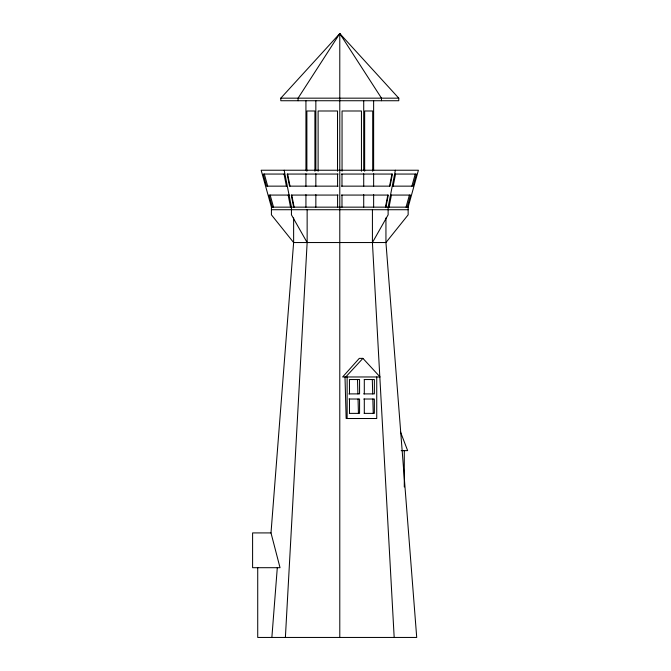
<?xml version="1.0" encoding="UTF-8"?>
<svg xmlns="http://www.w3.org/2000/svg" width="671" height="671" viewBox="0 0 671 671"><rect width="100%" height="100%" fill="white"/><g stroke="black" fill="none" stroke-linecap="round" stroke-linejoin="round"><path stroke-width="1.01" d="M285.385 637.45L307.142 242.541L307.142 209.721M271 532.917L252.598 532.917L252.598 567.7L280.033 567.7L271 532.917L293.63 242.541L293.63 217.924M271.864 637.45L277.299 567.7M385.431 207.154L387.804 195.068M389.557 186.144L391.931 174.057M385.926 207.154L388.299 195.068L341.497 195.068M395.378 170.233L388.123 207.154L388.123 214.846L372.422 242.541L394.179 637.45M389.037 207.154L391.411 195.068M393.164 186.144L395.538 174.057M406.047 207.154L409.411 195.068M411.885 186.144L415.248 174.057M407.238 207.154L410.593 195.068L391.235 195.068M408.144 207.154L418.402 170.233L261.162 170.233L271.42 207.154L271.42 214.846L293.63 242.541L385.942 242.541L408.144 214.846L408.144 207.154L271.42 207.154M381.489 100.734L381.489 98.167L339.786 33.55L280.805 98.167L280.805 100.734L398.767 100.734L398.767 98.167L339.786 33.55L298.075 98.167L298.075 100.734M345.741 376.968L362.91 358.373L380.088 376.968L342.629 376.968L359.295 358.373L362.91 358.373M280.805 98.167L398.767 98.167M284.168 174.057L263.141 174.057L266.496 186.144L286.542 186.144M338.075 174.057L287.146 174.057L289.52 186.144L338.075 186.144M341.497 174.057L392.426 174.057L390.052 186.144L341.497 186.144M395.395 174.057L416.431 174.057L413.076 186.144L393.021 186.144M289.344 195.068L268.97 195.068L272.334 207.154M338.075 195.068L291.273 195.068L293.646 207.154M271.42 209.721L408.144 209.721M364.261 379.534L374.368 379.534L374.368 393.894L363.648 393.894M348.845 393.894L359.564 393.894L359.564 379.534L349.457 379.534L349.49 393.894M348.979 399.019L359.564 399.019L359.564 413.378L349.381 413.378M363.791 399.019L374.368 399.019L374.368 413.378L364.185 413.378M401.208 450.627L407.641 450.627L400.52 432.04M307.142 242.541L291.44 214.846L291.44 207.154L284.194 170.233M264.324 174.057L267.679 186.144M270.161 195.068L273.516 207.154M287.633 174.057L290.006 186.144M291.759 195.068L294.133 207.154M284.034 174.057L286.408 186.144M288.161 195.068L290.535 207.154M372.313 379.534L372.707 393.894M372.85 399.019L373.244 413.378M357.509 379.534L357.903 393.894M358.046 399.019L358.44 413.378M345.003 376.968L346.144 418.511L376.741 418.511L376.741 376.968M404.286 450.627L404.286 486.978M385.942 217.924L385.942 242.541L416.716 637.45L257.723 637.45L257.723 567.49M373.63 100.734L373.63 170.635M373.63 173.772L373.63 186.286M373.63 194.632L373.63 207.154M372.699 171.256L372.699 110.992L364.655 110.992L364.655 171.256M372.422 209.721L372.422 242.541M364.303 379.534L364.303 393.894M364.303 399.019L364.303 413.378M363.716 100.734L363.716 170.635M363.716 173.772L363.716 186.286M363.716 194.632L363.716 207.154M361.451 171.256L361.451 110.992L342.051 110.992L342.051 171.256M349.49 399.019L349.49 413.378M347.125 376.968L347.125 418.511M341.984 174.057L341.984 186.144M341.984 195.068L341.984 207.154M339.786 33.55L339.786 637.45M337.58 174.057L337.58 186.144M337.58 195.068L337.58 207.154M337.521 171.256L337.521 110.992L318.113 110.992L318.113 171.256M315.848 100.734L315.848 170.635M315.848 173.772L315.848 186.286M315.848 194.632L315.848 207.154M314.909 171.256L314.909 110.992L306.873 110.992L306.873 171.256M305.934 100.734L305.934 170.635M305.934 173.772L305.934 186.286M305.934 194.632L305.934 207.154"/></g></svg>
